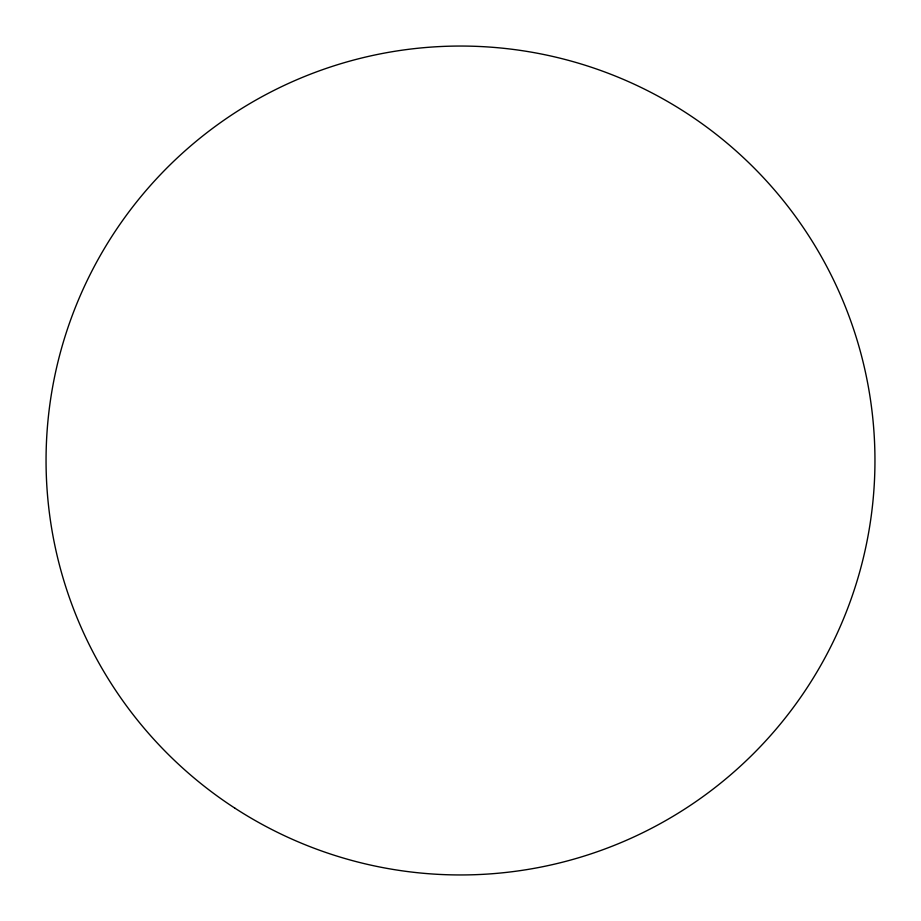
<?xml version="1.0" encoding="UTF-8"?>
<svg xmlns="http://www.w3.org/2000/svg" width="921" height="921" viewBox="0 0 921 921"><rect width="100%" height="100%" fill="white"/><g stroke="black" fill="none" stroke-linecap="round" stroke-linejoin="round"><path stroke-width="1.38" d="M234.774 808.085A414.45 414.45 0 0 0 874.386 482.19A414.45 414.45 0 0 0 272.34 91.225A414.45 414.45 0 0 0 234.774 808.085"/></g></svg>
